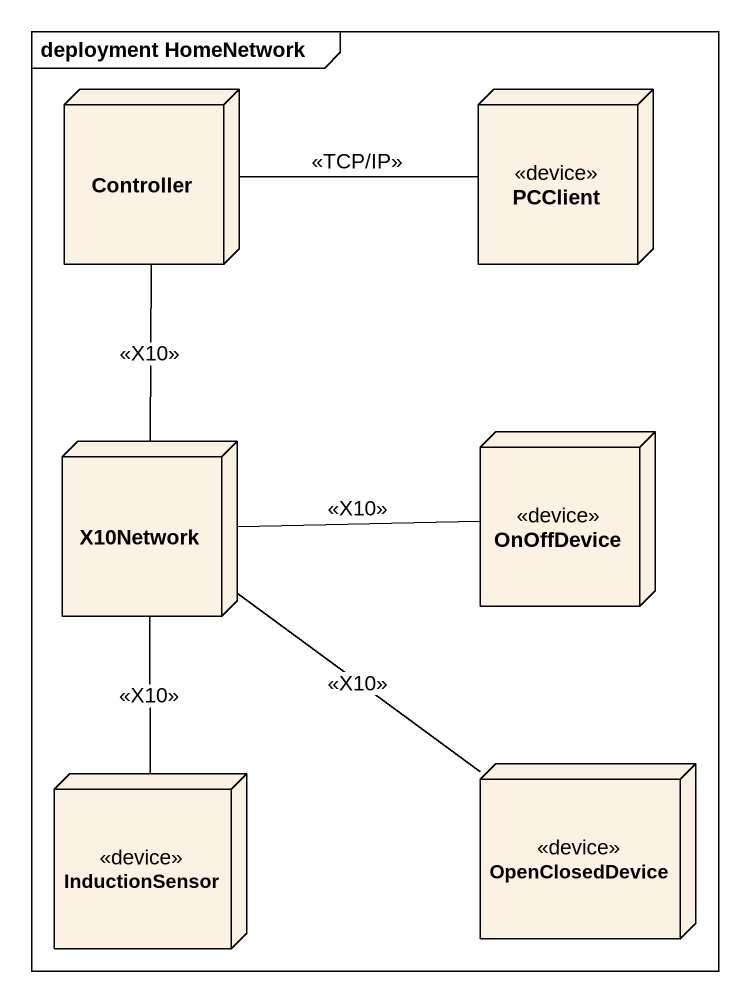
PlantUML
@startuml
mainframe deployment HomeNetwork
node Controller
node PCClient <<device>>
node X10Network
node OnOffDevice <<device>>
node InductionSensor <<device>>
node OpenClosedDevice <<device>>
Controller -- X10Network : <<X10>>
PCClient -left- Controller : <<TCP/IP>>
X10Network -right- OnOffDevice : <<X10>>
X10Network -- InductionSensor : <<X10>>
X10Network -- OpenClosedDevice : <<X10>>
@enduml
